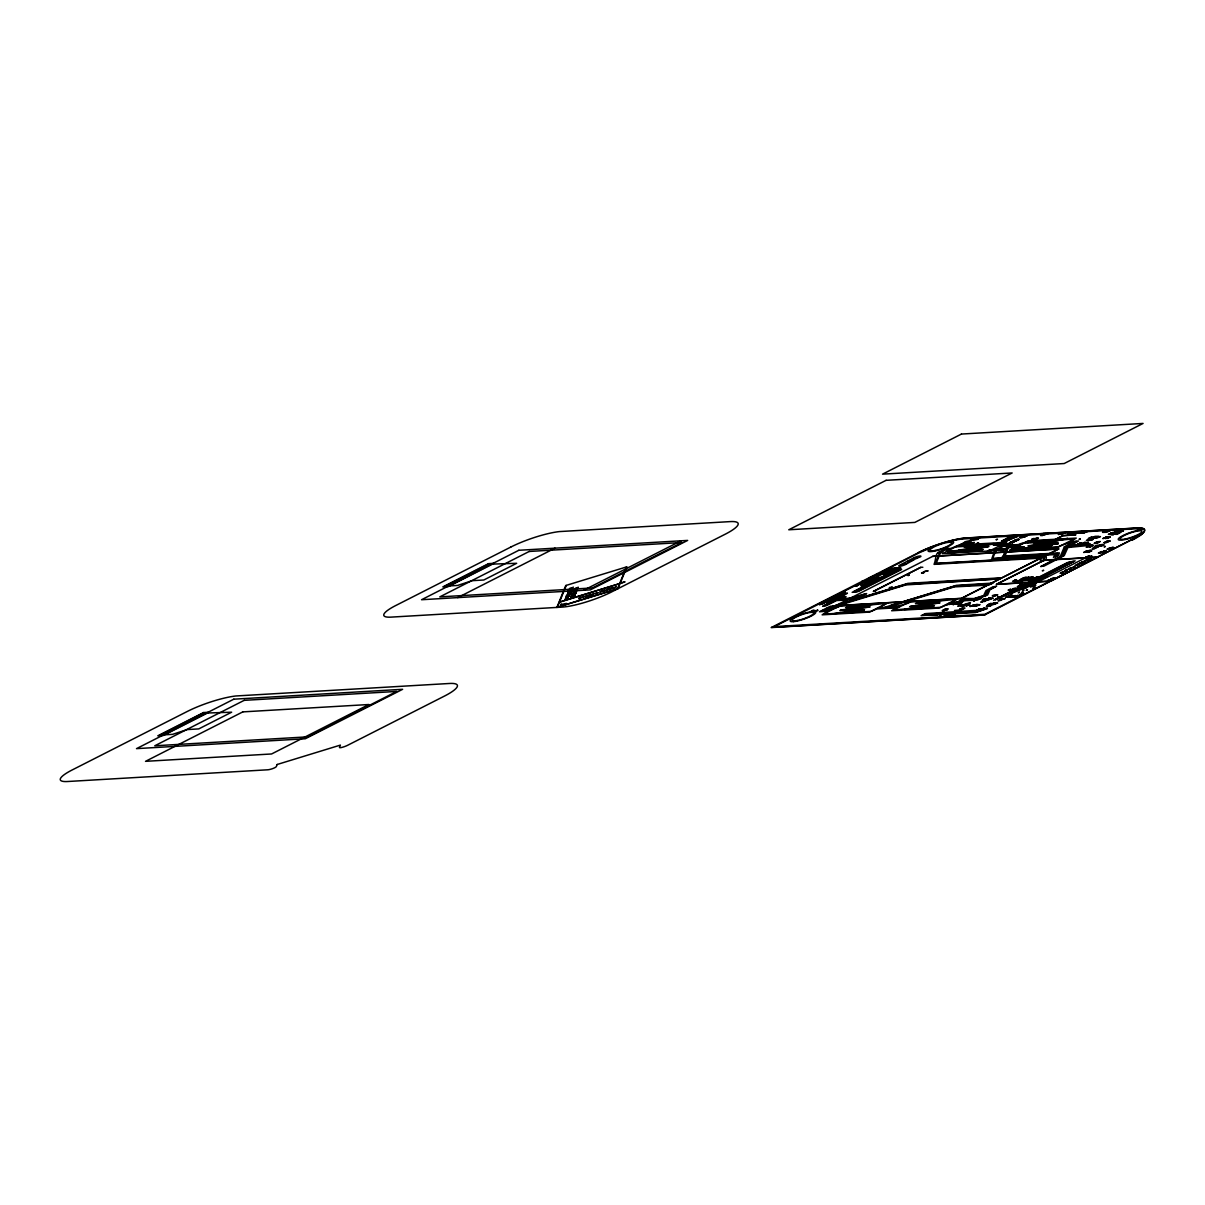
<?xml version="1.0" encoding="UTF-8"?>
<svg xmlns="http://www.w3.org/2000/svg" width="1205" height="1205" viewBox="0 0 1205 1205"><rect width="100%" height="100%" fill="white"/><g stroke="black" fill="none" stroke-linecap="round" stroke-linejoin="round"><path stroke-width="1.5" d="M993.914 596.294C988.311 596.038 999.307 593.402 994.426 595.978L997.725 594.668L993.613 596.159M1000.933 543.335L998.704 543.425M1000.481 600.421C991.655 602.214 1009.549 597.74 1004.232 598.584L1000.858 599.804M1068.699 568.911L1070.537 568.73L1069.498 569.287M962.177 605.949L965.642 604.579L960.641 605.829M962.192 600.12L964.452 599.292M953.155 602.952L949.088 604.488M1016.402 539.855L1013.134 541.09L1014.309 541.03M975.568 598.99L976.743 598.177M954.45 614.731L951.483 615.951L954.616 614.475M990.389 604.594L993.312 603.313L990.254 604.774M1000.225 549.962L999.216 550.098M1004.819 540.126L1003.193 540.382M1011.131 595.993L1009.474 596.49M1013.149 595.918L1012.095 596.008M1046.467 534.192L1044.102 534.839L1048.305 533.393L1046.151 534.131M1030.893 586.489L1032.067 586.428M1119.309 533.017L1117.668 533.484L1118.647 532.987M960.325 609.353L963.141 608.133L961.605 608.359A4.172 0.828 -19 0 0 959.511 609.414L962.629 608.314L960.325 609.097M1085.042 561.5L1081.578 562.404L1085.072 561.364M841.692 597.981L835.065 598.328L842.536 597.514M842.506 597.635L844.359 597.409L833.363 599.201L840.849 598.207M865.567 579.906L867.48 579.545M568.158 597.831L565.371 598.945L567.374 598.011M1002.304 557.011C1014.881 541.723 992.739 554.029 1007.109 547.898L1005.859 548.531L1003.163 556.695L1057.734 553.517L1057.207 556.123L1055.58 556.71M1044.66 557.026L1043.394 560.174L1098.523 556.996M1055.083 554.601L1053.411 557.418L1058.608 555.354M1058.517 555.309L1059.361 552.869L1005.03 555.987L1008.148 547.913M566.23 585.479L557.388 607.2L617.562 588.748L626.389 567.028M570.086 588.266L569.438 588.778L573.46 587.151M567.419 596.114L569.076 595.481L567.028 596.008M568.941 592.408L570.613 591.791L569.212 592.122M567.962 595.873L566.305 596.49L567.058 596.038M570.839 588.838C568.097 589.622 574.589 587.483 569.965 589.155M569.604 593.176L571.26 592.574L570.176 592.875M570.839 590.149L568.76 590.616L571.17 590.345M571.727 589.064L567.947 590.194M914.324 559.542L905.347 564.633A4.775 0.949 -19 0 1 900.361 566.169A4.775 0.949 -19 0 1 898.915 565.582L914.279 557.584A4.775 0.949 -19 0 1 919.279 556.047A4.775 0.949 -19 0 1 920.71 556.65L914.324 559.406M934.523 613.842L931.751 614.942C927.91 616.011 938.68 612.788 933.529 613.932M975.237 598.945L986.097 595.36L988.296 590.104L994.923 586.79L987.528 590.254L985.374 595.436L973.053 599.216L964.045 599.186M990.088 605.015L986.925 606.175L987.904 606.145M1066.666 546.362L1062.735 555.912L1042.491 565.989L1061.982 556.077L1065.838 546.573L1071.034 544.449L1066.651 546.136M1107.44 531.706L1110.528 530.516M576.894 590.736L572.902 592.318L576.879 590.721M571.185 590.36L568.519 591.429L570.944 590.314M993.206 549.872L990.058 551.092L993.251 549.902M1089.516 539.328L1086.368 540.548L1089.621 539.343M587.739 595.526L585.66 596.475M885.208 574.122L892.107 571.11L890.826 571.185C893.764 571.29 901.159 567.073 901.671 569.468L858.608 591.354L852.161 592.348L888.07 573.731L886.519 574.047M962.569 605.347L963.714 604.699L962.358 604.865M1118.104 533.077C1126.344 530.23 1111.793 535.246 1117.035 534.222M577.888 588.296L573.776 590.134M923.753 572.36L922.081 572.887M969.814 542.837C960.807 546.663 971.923 540.909 969.618 543.109M986.564 545.353L988.687 544.555L987.257 544.72M1002.379 549.781C995.661 551.965 1007.651 548.471 1002.545 549.134M1021.81 585.555L1020.168 586.052L1021.177 585.901M1107.5 541.331L1105.859 541.798L1106.838 541.301M1025.078 578.295L1023.09 578.837L1025.44 577.737M1030.049 579.967L1028.061 580.509L1030.411 579.394M594.155 593.568L591.293 595.074M947.326 615.665L945.789 616.132L948.41 614.836L945.292 616.237L948.968 614.866L946.497 615.619M1008.163 547.898C1035.697 540.955 989.591 555.038 1021.238 549.57L1057.433 547.462C1061.108 544.449 1079.213 539.825 1064.316 546.844M949.028 604.473L952.507 602.937M996.851 544.012L998.674 543.847M964.452 598.78L966.289 598.554L959.737 600.572M1002.47 549.239L1003.434 549.194L1002.078 549.646M1001.912 550.444C1006.597 549.013 1004.774 548.832 1004.654 549.299M1016.433 549.254C1021.268 547.582 1018.677 547.898 1019.114 548.094M1080.373 544.208L1084.063 542.657L1081.744 544.118M1106.898 538.379C1112.471 536.617 1108.992 537.023 1109.624 537.234M1114.218 533.243L1116.086 532.971L1112.23 534.418M894.728 568.173L890.992 569.694L894.728 568.127M947.175 609.79L946.03 609.805C952.583 607.441 943.003 610.227 946.271 609.971L945.533 610.348L947.175 609.745M993.462 604.564L997.62 603.012M1023.452 584.802L1019.641 586.263L1023.331 584.862M1089.682 540.262L1087.603 540.623M1086.368 551.333L1085.554 551.468L1087.332 550.926L1083.641 552.447L1085.359 552.236M900.527 567.796L898.674 568.444C900.813 566.139 892.287 572.435 900.647 567.811M900.662 569.483L857.403 591.369L854.194 591.565M935.411 614.143L933.242 615.032M953.019 603.63L952.492 604.262L955.625 602.786M1016.282 540.458L1015.77 541.075L1018.888 539.614M1089.546 551.513L1089.034 552.146L1090.058 551.363M1102.439 545.534L1101.641 545.775M962.584 543.515L964.452 542.913M1088.522 558.713L1091.158 558.427L1089.666 558.894M943.681 610.483C938.469 611.598 952.071 606.16 943.741 610.513M1104.563 537.972L1106.853 537.114L1102.831 538.605L1106.295 537.249M1089.651 558.939L1087.934 559.391M1067.133 562.72L993.583 600.271L1035.2 584.003L1036.677 582.919L1024.25 587.106L1075.161 560.837L1067.178 562.66M1064.331 546.904L1060.295 556.439L1040.683 566.576L1044.765 565.717L1064.256 555.595L1067.871 547.522L1085.675 545.76L1090.239 543.741L1073.535 545.006M824.732 605.573L836.722 599.924L849.947 599.126L864.648 594.411L850.745 598.508L832.7 599.533L831.646 600.06L836.18 599.713L824.732 605.648M843.982 597.575L842.762 597.996L844.133 597.334M864.271 594.592L863.036 594.878L864.286 594.487M907.983 575.478L909.293 575.041M909.188 575.192L908.028 575.553M996.204 539.674L997.514 539.238L996.279 539.765M924.431 614.565L923.361 614.927L976.999 611.839L984.515 608.977L982.18 609.79M1003.298 540.458L1004.609 540.021M996.746 548.998L995.164 549.39L991.805 558.819L1010.076 557.373L992.664 558.518L996.445 549.254L993.613 550.203M1015.288 537.053L1016.96 536.541L1009.278 538.936L1016.583 536.722L1015.288 537.129M1012.983 541.391L1014.294 540.955M993.236 587.317L994.547 586.865L993.251 587.377M998.568 596.626L997.333 597.077L998.553 596.55M1010.694 590.239L1009.444 590.646L1013.706 588.929M1010.859 593.493C1013.872 592.107 1009.203 594.984 1011.221 592.649L1073.414 561.47L1010.935 593.568M1066.139 538.786L1067.449 538.349M1067.344 538.514L1066.214 538.876M1044.087 565.446L1042.837 565.868L1044.117 565.416M1019.445 592.318L1018.24 592.74L1019.475 592.212M1023.256 587.995L1034.914 583.551L1021.599 588.477L1023.271 587.889M1055.535 556.635L1056.875 553.848L1002.319 557.026M1023.858 590.073L1022.608 590.495L1023.873 589.983M1043.545 570.447L1042.28 570.763L1043.575 570.342M1023.03 592.107L1021.765 592.423L1023.045 592.001M1027.443 589.878L1026.178 590.284L1027.458 589.772M1033.242 584.063L1034.538 583.627L1033.272 584.154M1070.266 546.452L1088.492 544.374L1073.655 545.368L1070.281 546.528M1080.283 538.996L1079.017 539.313L1080.313 538.906M1092.574 538.545L1095.646 537.053L1092.649 538.635M1070.477 561.801L995.345 599.638L1070.492 561.696M1105.331 546.528L1104.036 546.859L1105.316 546.452M980.659 548.742L976.668 550.248L980.659 548.727M964.422 542.958L960.762 544.479L962.735 543.5M979.755 537.686L977.255 538.951M1013.902 581.307L1016.719 580.328L1015.438 580.735M1075.372 565.401L1078.716 564.407L1077.632 564.241M962.418 544.208C960.882 546.618 968.986 541.211 965.506 543.199M575.87 593.221L572.194 594.201L573.851 593.493C566.787 595.315 582.602 590.314 573.52 593.463L575.885 593.176M976.216 605.271C970.191 608.269 981.714 603.389 974.815 605.979M968.007 544.449L965.506 545.729M1013.043 541.648L1009.067 543.124L1011.522 541.738M958.472 602.62L956.439 603.886M1034.252 585.314L1030.35 586.85L1032.73 585.404M1091.866 537.114L1088.175 538.59L1089.38 538.379M1091.67 538.996L1088.01 540.518M1105.512 551.393L1102.47 552.809M977.526 549.344L974.604 550.369L977.556 549.299M1014.55 541.15L1017.336 539.72M1019.505 537.264L1023.527 535.758L1021.373 536.436M951.272 604.338L954.074 602.892M1019.43 549.043L1021.283 548.094M1033.95 538.786L1031.616 539.463L1034.116 538.349M1033.83 539.72C1040.397 536.662 1028.934 541.678 1035.08 538.71M989.109 599.683L993.251 598.117L991.836 598.283M1024.16 580.78L1025.997 579.801M1007.621 597.319L1011.643 595.812L1009.082 596.701M1036.39 578.099L1040.216 576.818M1037.385 579.982L1039.764 579.093M1038.454 579.936L1040.322 578.942L1036.556 579.982M1084.395 543.952L1088.522 542.386L1087.106 542.551M1091.429 540.232L1093.266 539.268M1094.426 543.094L1098.448 541.587L1096.279 542.265M1110.618 534.598L1112.622 533.589M1069.136 533.875L1070.688 532.474C1061.741 537.43 1075.463 528.995 1069.694 533.589L1072.812 532.068L1069.121 533.89M888.356 569.829L889.892 568.775M933.152 615.002L936.285 613.496M936.255 613.556L935.17 614.113L937.324 613.556M975.914 606.16L980.072 604.609L978.716 604.729M1016.523 539.524L1019.008 539.238L1015.062 539.93L1015.92 539.961L1009.685 542.807M938.439 612.878L940.698 612.727M954.481 610.468L961.59 609.911M569.935 588.929L569.453 589.381M864.407 580.795L861.816 581.473M1022.668 580.388C1017.065 582.241 1026.223 578.731 1022.653 580.373M1034.975 579.906L1035.803 580.027M843.741 598.252L846.121 596.761L842.235 596.837L844.916 594.863L841 595.089L829.191 601.084L832.489 600.527L831.872 601.084A4.413 0.874 -19 0 1 830.697 601.657L822.608 606.371L826.69 605.513L836.556 600.557L849.103 599.729L862.328 595.707C877.692 589.064 847.22 600.527 843.771 598.313M1005.362 540.277L1007.199 539.659L1003.584 541.12M1090.043 537.641L1091.896 537.069M959.557 602.816L959.662 602.59M1019.551 580.885L1021.81 580.042L1020.304 580.283M963.141 608.54C969.694 606.431 956.303 611.884 963.277 608.555M949.435 551.679C952.824 550.971 943.967 554.496 949.254 551.86M1001.897 543.907L998.915 545.006M995.134 549.826L992.152 550.941M959.993 605.256L957.794 606.281L960.144 605.181M1017.924 580.524L1014.731 581.699L1017.532 580.87M1020.68 585.253L1019.144 585.615M1019.159 595.647L1018.285 595.647M1110.603 547.838L1107.244 549.013L1110.603 547.989M951.408 615.454L950.444 615.394L953.276 614.58L949.269 616.011L951.152 615.725M988.01 599.503L990.344 598.689L988.175 599.774M1083.295 543.771C1089.26 541.572 1079.74 545.534 1084.304 543.109M939.99 615.047L943.304 613.767M567.886 590.164L571.712 589.019M563.759 604.292L566.275 603.494M887.528 573.957C888.04 570.688 862.283 579.485 871.11 578.099L855.46 586.112L857.373 585.931M889.335 587.528L891.76 587.242M946.934 551.348L958.834 550.519L947.386 551.182M1012.441 547.793L1021.298 543.395L1032.7 542.717M1090.465 546.317L1091.414 545.579M1045.157 576.743L1044.464 577.27L1046.256 576.668C1040.322 579.756 1052.311 573.972 1045.187 576.969L1046.136 576.231L1043.41 577.632M1090.45 546.091C1097.695 543.606 1085.509 549.344 1091.549 546.016M1032.233 541.196L1033.86 540.909L1029.763 542.401L1033.363 541.09L1032.248 541.226M1041.798 534.824C1049.209 531.043 1036.707 536.135 1041.858 534.854M1012.034 595.978L1013.676 595.692L1010.393 597.002C1014.731 596.611 1005.166 598.222 1013.164 596.083M1018.15 595.616L1019.776 595.345L1016.493 596.656C1021.976 596.008 1008.314 598.795 1019.264 595.737M1104.503 531.842C1099.322 533.002 1112.215 527.895 1104.533 531.767M571.893 594.698L575.749 593.493L572.029 594.713M570.583 597.921L573.083 597.108M563.699 604.262L566.26 603.464M987.874 606.205L986.398 606.446L990.058 605M591.278 595.044L594.14 593.553M569.378 594.728L566.742 595.752M1040.879 579.244C1043.997 578.023 1037.52 580.674 1040.713 579.424M1000.512 578.445L1001.144 577.782L907.892 583.356L834.116 605.934L830.32 606.266L819.43 611.779L828.407 611.071L822.126 614.836L869.438 612.095L876.803 608.947L896.625 607.787L891.625 610.754L939.282 608.043L948.109 604.127L956.439 603.931M961.545 609.971L958.773 611.266L961.108 610.076M953.004 551.408L948.938 552.839L953.004 551.363M1027.172 577.406L1025.244 577.692M1032.098 579.093L1030.139 579.394M1005.482 540.262L1010.784 539.283L1019.49 535.577L1135.487 528.799L1142.114 529.778L1139.222 530.215A13.511 2.666 -19 0 0 1122.337 535.879A13.511 2.666 -19 0 0 1120.575 540.156A13.511 2.666 -19 0 0 1137.008 535.607L1140.608 534.071A33.77 6.673 -19 0 1 1133.965 538.575L984.862 614.279L774.303 626.615L877.978 574.107A4.835 0.964 -19 0 0 882.075 573.866L882.617 573.761M974.785 599.126L976.412 598.283M990.63 605.769L991.263 605.302L989.531 605.754C996.038 603.419 986.609 606.175 989.772 605.919L989.034 606.296L990.555 605.799M976.848 538.439L975.899 538.59M973.128 550.113L975.749 548.983M1027.82 542.506L1031.119 541.226L1027.865 542.551M954.782 604.157L957.463 602.997M1043.65 560.43L996.249 584.425L1051.106 581.126M1027.925 579.65C1021.268 582.361 1030.561 577.993 1027.925 579.605M1030.832 578.34C1024.099 579.5 1040.126 574.906 1029.898 578.325L1030.878 578.28M1025.907 587.95L1023.904 588.176L1025.952 587.874M1045.307 544.555L1062.855 535.577L1075.96 534.779L1062.765 535.788L1046.061 544.268L1058.336 543.771L1045.232 544.539M929.04 615.273L932.715 613.707L930.697 615.002M975.071 598.915L979.966 598.78L960.897 600.783L965.491 598.749L964.512 598.795M1031.209 580.027C1035.035 577.632 1023.015 584.003 1032.79 579.379M1004.503 540.186C1002.771 541.15 1007.546 538.846 1003.464 540.247M1043.425 560.446C1040.276 561.168 1045.142 560.897 1043.801 557.343L935.261 563.669L939.659 552.959L938.108 553.05L941.271 551.438L943.199 551.333L940.503 552.703L936.164 563.337L1044.645 557.011M569.604 592.077L567.811 592.77L569.197 592.423M943.425 613.526L944.494 612.848L941.768 614.369M961.545 602.846L962.614 602.184L958.156 604.338L961.424 603.102M853.803 591.67L897.228 569.649L900.647 569.453M1093.492 537.475C1083.22 540.714 1103.705 534.523 1093.281 537.822M1041.964 577.3L1044.283 576.517L1042.792 576.879M1039.734 577.436L1042.039 576.653L1038.891 577.782L1040.472 577.647A4.172 0.828 -19 0 0 1042.476 576.623L1040.563 577.014M1014.233 589.381L1011.778 590.209L1015.243 588.838L1012.275 590.058L1013.661 589.682M1080.734 531.676L1076.005 533.423L1079.439 531.676M1083.325 531.526L1080.057 532.474L1082.03 531.526M987.302 608.51L975.598 612.532L921.102 615.619L925.666 613.586L983.702 609.881M1077.662 564.211L1079.635 564.302L1075.463 565.416M878.581 574.424L879.62 573.866L876.125 574.634M880.192 574.333L881.247 573.761L879.936 574.348M884.003 574.107L885.042 573.55L883.747 574.122M885.63 574.017L886.473 573.475M975.839 599.909L973.55 601.129L976.412 599.668L971.14 600.226M457.689 597.62L555.008 548.17M583.762 590.239L681.081 540.789M885.705 569.845L890.766 568.399L888.371 569.86M892.98 568.338L889.787 569.694M881.789 574.378L874.951 577.737L869.649 578.038M895.119 568.158L896.415 568.037L892.935 569.423M812.818 610.513L810.393 611.748M897.092 568.173L896.113 568.67L897.71 568.127M843.38 595.918L838.484 596.596L843.169 595.842M978.008 537.912L974.725 539.192M873.851 591.248L920.801 567.389M969.151 542.807L968.172 543.304L969.166 543.169M976.939 538.981L979.77 537.641M951.724 552.568L954.571 551.227L952.055 552.538M965.19 545.745L968.037 544.404M849.766 605.588L875.538 604.021L846.889 607.034L845.564 607.712L869.347 607.154L841.361 609.851L839.84 610.634L863.608 610.061L834.583 613.511L870.838 611.387L876.833 608.344L899.337 607.019L893.312 610.092L932.926 606.281L909.67 606.582L939.192 603.102L915.408 603.66L916.734 602.982L945.383 599.97L909.082 602.063L899.999 606.687L877.496 607.998L886.609 603.374L847.266 607.169L870.251 606.883L840.759 610.348L864.542 609.79L863.157 610.483L834.146 613.511L823.467 614.143L831.028 610.302L821.162 611.251L824.325 609.655L831.691 609.956L839.252 606.115L849.902 605.513M922.879 572.842C927.79 570.778 917.08 573.896 923.738 572.962M1004.94 540.006L1009.67 537.972L1001.46 541.286L1006.115 539.961M1012.652 542.581L1011.914 542.958L1012.968 542.566M1013.043 542.37L1014.143 541.934L1011.793 542.627L1014.294 541.527M1014.806 548.32L1012.441 549.435L1016.523 547.989L1014.987 548.139M1032.474 539.403L1031.736 539.78L1032.79 539.388M1032.866 539.207L1033.935 538.756M1016.839 548.2L1014.49 549.314L1018.556 547.868L1017.02 548.019M1042.822 534.884C1051.076 531.812 1040.879 534.884 1044.66 533.951M962.75 598.9L960.31 600.135M967.841 603.961L970.462 602.726L964.798 604.142M953.11 614.143L955.731 612.893L949.796 614.475M1115.137 532.429L1114.414 532.791L1118.225 531.616L1110.167 533.8L1115.077 532.128M1104.684 537.792L1105.678 537.294M1097.363 542.777L1100.195 541.437L1097.68 542.747M983.883 601.415C992.543 598.328 981.729 601.385 985.72 600.482M1020.123 585.118L1017.698 586.353M1089.817 551.318C1095.511 548.486 1080.885 555.294 1091.881 550.806M1032.971 586.519L1035.818 585.178L1033.288 586.504M1070.025 569.197L1071.034 568.549L1067.51 569.513M967.63 604.579L964.015 605.829L966.139 604.94M961.816 605.784C956.604 607.2 966.546 603.585 961.454 605.482M993.372 603.72C988.04 606.552 998.794 601.536 992.694 604.609M983.19 609.128L978.053 611.191L922.864 614.987L924.536 614.399M866.772 580.042L868.037 579.274M812.697 610.438L813.993 610.332L811.839 611.01M813.285 610.83L811.447 611.221M964.979 544.66L966.064 544.57L962.87 545.88M892.318 586.971L891.143 587.709M993.718 545.323L995.149 544.449M1004.819 540.277L1002.997 540.668M1001.219 543.696L1002.515 543.591L1000.361 544.283M1001.807 544.088L999.969 544.479M989.004 551.122L991.715 549.721L989.35 550.564C992.619 548.034 983.37 553.487 989.32 550.324L988.642 550.866L990.42 550.263M1022.894 536.21L1020.981 536.647M994.471 549.631L996.761 548.893M1030.531 541.135L1031.631 541.06L1028.422 542.34M962.614 598.825L963.925 598.719L957.252 602.078M1096.701 538.048L1100.436 536.602L1099.02 536.722M1113.209 533.182L1110.528 534.237L1111.387 534.192M959.873 605.166L961.876 604.835L960.325 604.985M1014.67 580.072L1016.086 579.906L1012.562 581.292M1097.815 542.039L1095.887 542.476M961.982 605.015L960.777 605.618M1102.906 544.991L1100.587 546.302M989.019 598.84L988.1 599.744M1020.002 585.043L1021.298 584.937L1018.752 585.826M1008.6 590.465L1010.197 589.531M1074.092 566.757L1075.854 565.732M571.095 592.092L570.959 592.318M1111.507 534.915L1113.375 534.945M980.644 602.154L982.512 602.184M816.101 611.221C819.957 609.896 816.056 609.971 817.608 610.242L814.173 611.553L815.649 611.281M955.731 551.634L952.854 553.08L942.159 553.713L957.945 545.699L994.246 543.591M1001.762 541.271L1007.47 537.867L1017.321 535.728L961.726 539.057A33.755 6.673 -19 0 0 951.152 541.075L949.525 541.602L952.176 541.512A13.511 2.666 -19 0 1 946.814 547.085L942.024 548.983A13.511 2.666 -19 0 1 929.507 551.604A13.511 2.666 -19 0 1 930.983 548.004L933.378 546.724L919.52 552.613L881.909 571.773L883.175 571.471M995.044 550.007L993.206 550.399M1088.627 547.01L1091.338 545.549M1039.689 577.09L1037.851 577.481M1035.381 579.349L1037.58 579.108L1035.652 579.936M1013.872 590.134L1017.487 588.718L1014.926 589.591M1012.11 594.095L1010.664 594.984M996.189 603.163L997.559 602.997M984.831 614.987L771.17 627.579L918.496 552.658A35.698 7.064 -19 0 1 930.124 547.462A35.578 7.034 -19 0 1 947.567 541.617A35.608 7.034 -19 0 1 965.928 538.108L1136.872 528.106A35.578 7.034 -19 0 1 1140.367 535.171L984.711 614.912L771.667 627.368M961.259 600.165L965.446 598.478L973.941 598.554L983.641 595.571L986.006 590.571L992.589 587.016L996.671 586.157L989.908 589.802L987.633 595.014L975.899 599.322L980.011 597.831L978.656 597.981M986.006 608.57L987.422 608.405M970.402 539.78C996.836 537.355 946.106 543.003 972.104 542.627C967.193 544.841 969.227 543.771 971.215 542.506M857.403 591.459L853.833 591.7M567.886 593.116L570.176 592.514M896.987 569.724L900.271 569.588M932.58 556.333L1058.894 548.893L961.394 598.463L835.246 605.844L932.655 556.394L1058.517 549.028L961.47 598.343L835.607 605.708M1104.337 544.946L1102.198 545.488M577.165 588.326L573.942 589.652L574.74 589.606M573.746 590.194L577.541 588.974M567.856 597.228C570.251 595.601 564.03 598.629 566.681 597.228M576.773 588.552L575.101 589.501M576.472 589.712L577.075 589.215L576.111 589.817M569.694 593.99L566.877 595.104L567.781 594.893M567.977 594.833L570.808 593.734L569.89 593.929M956.198 603.012L953.065 604.714L958.382 602.259L951.558 602.395L957.794 598.629M572.511 597.093C579.68 594.381 565.552 599.021 573.264 596.656C565.205 599.789 583.431 593.869 570.718 597.936M974.74 549.977L973.173 550.113M999.668 578.867L905.859 584.922L830.802 607.892C819.536 612.501 840.503 607.275 840.638 605.422M998.599 543.877L994.758 545.338L998.086 543.967L996.912 544.042M1013.556 589.004L1009.73 590.39L1010.709 590.134M941.482 614.595L940.126 615.062M888.236 568.911L886.684 569.332M999.472 550.007C995.978 551.83 1005.075 547.853 1000.24 549.706M938.394 613.556L935.005 615.378L938.906 613.27M1016.568 589.17L1015.318 589.396M863.172 580.931L864.09 580.75L862.403 581.307M995.722 543.937L993.176 544.991L994.08 544.991M1021.84 547.582L1019.355 548.621L1020.198 548.637M938.891 614.55L943.169 613.225M1010.679 589.049L1008.148 590.119L1009.76 589.893M944.283 610.905L942.28 610.905M967.284 546.242L955.746 546.919M984.229 546.196L982.226 546.181M1042.596 535.562L1040.593 535.562M1096.249 543.44L1094.261 543.44M1106.024 542.868L1104.021 542.868M978.159 604.428L976.171 604.428M1093.417 538.846L1090.887 539.915L1091.775 539.9M956.409 602.801L957.508 602.47L956.152 602.395M565.732 598.418L568.323 597.319M580.283 598.087L579.424 598.358M588.688 595.044C596.189 591.911 583.747 598.584 590.073 594.909M941.376 613.631L941.451 613.3M951.272 552.583L952.176 552.703M1034.131 577.782L1032.745 577.707M1043.349 535.005L1042.37 534.899M976.487 538.996L977.752 538.936M875.583 591.309L873.309 591.459L920.68 567.314L922.849 567.269M984.41 601.536L983.431 601.431M1025.636 577.557L1027.172 577.361M1030.591 579.213L1032.143 579.033M1084.304 531.571C1089.44 531.013 1074.212 535.412 1085.027 531.721A3.841 0.753 -19 0 1 1083.054 532.715L1081.97 532.791A3.841 0.753 -19 0 1 1083.943 531.782M988.582 544.193L989.802 543.982L988.13 544.524M1076.773 531.827L1073.158 533.634L1077.812 531.767M568.368 596.204L566.019 597.168L568.85 595.978M883.762 574.213L890.902 570.583L887.272 571.321A4.835 0.964 -19 0 0 883.009 571.562M962.614 599.307L961.756 599.397M939.343 613.676L938.559 613.872L940.352 613.27L936.677 614.761L937.836 614.58M569.709 592.905L567.495 593.613L570.206 592.664M568.82 596.189L569.965 595.782L568.444 596.475M559.481 602.063L619.656 583.612L559.436 602.184M585.72 596.355L587.212 595.707L585.058 597.002L587.709 595.511M603.524 590.887L605.031 590.239L603.66 590.571C601.31 591.61 608.525 589.531 603.479 591.022M1015.996 540.533L1018.873 539.569M814.746 610.589C816.086 609.594 811.688 612.245 813.239 611.492M1107.35 530.893L1106.536 531.028L1108.359 530.486L1104.624 532.008L1105.829 531.812M1090.691 539.358L1089.862 539.554L1091.7 538.951M1103.825 552.251L1106.717 551.318L1103.75 552.809M952.733 603.72L955.61 602.756M971.682 542.28L965.235 542.521M977.752 548.456L979.635 548.486M1036.119 537.837L1038.002 537.867M1102.56 532.399L1106.567 532.294M1094.773 536.346L1098.779 536.255M1084.455 542.22L1085.675 542.28M1107.244 549.284L1109.112 549.314M1017.306 586.684L1019.189 586.715M986.564 606.612L987.799 606.672M1035.216 539.629L1038.424 538.274M569.408 594.668L566.245 595.722M1113.254 532.279L1108.359 534.387L1115.393 533.167M1073.053 545.157L1068.007 546.814L1078.565 540.985L1069.709 541.828L1076.291 538.078L1028.633 540.789L1020.289 544.464L1014.309 544.826L1001.28 545.594L1006.657 542.25L970.161 544.389C960.234 541.105 950.308 551.272 947.266 548.049C944.63 548.787 942.687 550.76 940.126 551.529C934.749 552.854 936.421 558.819 934.056 564.362L1041.903 558.051C1036.225 564.708 1048.983 560.295 1045.88 556.333L1008.962 558.487L1011.959 557.087L1055.068 554.571M1097.845 546.754L1094.908 548.215L1098.478 546.889M1114.941 531.767C1128.693 528.061 1112.23 535.924 1114.73 533.393M1131.977 540.217L1132.188 540.141A35.909 7.094 -19 0 0 1143.846 532.233L1144.584 531.013A35.909 7.094 -19 0 0 1137.143 527.986L966.184 537.972A35.939 7.109 -19 0 0 918.285 552.658M1032.519 586.549L1033.348 586.669M964.738 545.775L966.003 545.699M1096.912 542.792L1097.74 542.928M1089.019 559.497L1086.82 559.632L1088.522 558.728M978.129 605.437L977.511 605.482M1103.599 551.468L1100.978 552.809C1101.144 553.17 1100.843 552.764 1104.141 551.438M950.218 614.912L947.431 616.117L950.549 614.716M957.252 602.952L958.472 602.59M978.776 598.057L981.729 598.147L977.165 600.18L963.789 600.693L955.64 604.308M1108.871 530.908L1109.669 530.908L1107.395 531.616M1118.421 533.152L1119.822 532.806L1117.095 534.252M1095.285 538.183L1097.529 537.129L1095.3 538.213M576.969 588.492L577.873 588.281M910.483 601.37C910.769 604.157 883.175 609.143 895.029 605.046L954.24 586.895L988.612 585.088L993.176 583.054L956.363 585.329L898.327 603.087C894.351 603.675 866.651 614.716 887.949 602.681M987.513 546.995L958.532 550.203L982.316 549.631M954.33 552.342L981.789 549.902M1004.684 540.985L1003.524 541.226M963.669 543.967L964.738 543.726M1098.282 537.249L1097.891 537.445M993.191 544.133L964.256 547.281L988.04 546.724M1108.118 538.153L1106.958 538.394M950.384 549.54L946.603 549.751L948.983 548.395L947.055 548.501L943.907 550.113L949.721 549.872M1086.368 543.063L1085.976 543.274M973.791 549.902L974.935 549.842M1012.938 547.642L1024.386 546.995L1012.456 547.808M955.053 551.98L954.42 552.011C960.867 549.691 951.604 552.357 954.646 552.176M999.367 549.42L994.185 550.881L1000.165 549.209L995.963 550.67L998.734 549.736M1003.132 550.203L1001.927 550.459M893.101 568.233L891.896 568.474M893.914 568.911L894.908 568.685M888.055 569.543L889.124 569.302M1085.102 557.945L1043.756 560.355L996.806 584.214L1038.153 581.789L1085.419 557.915L1097.921 557.192L1050.971 581.051L1038.469 581.774M875.207 577.722L880.614 577.466L860.882 585.796L876.532 577.782L872.992 577.993L855.896 585.946L872.736 578.008M863.533 581.247L864.437 581.217L861.846 581.518M1039.222 576.773L1038.243 577.27M1013.541 580.795L1014.535 580.569M991.097 598.81L990.706 599.006M995.451 603.69L995.059 603.886M985.268 609.082L984.877 609.293M1013.902 581.322L1015.288 580.915M828.483 601.958L826.75 602.651L828.483 601.958M845.639 593.854L847.356 593.297L845.639 593.854M984.997 608.118L983.099 608.344L984.997 608.148M1085.75 557.147L1089.32 555.987L1085.75 557.147M879.786 573.49L885.479 571.637L879.786 573.49M990.751 597.861L988.913 598.117L990.751 597.861M996.008 602.666L993.523 602.952L996.008 602.696M1002.048 548.23L997.861 548.621L1002.048 548.26M1004.503 541.482L1002.018 541.768L1004.503 541.512M1010.513 543.937L1004.94 544.389L1010.513 543.967M1015.966 588.371L1013.42 588.643L1015.966 588.371M1022.578 537.415L1020.093 537.701L1022.578 537.415M1091.323 550.324L1088.838 550.61L1091.323 550.354M1092.905 545.127L1090.42 545.413L1092.905 545.127M1094.893 548.501L1092.408 548.787L1094.893 548.501M1102.68 544.555L1100.195 544.841L1102.68 544.555M1105.889 550.971L1103.403 551.257L1105.889 550.971M1110.151 536.602L1107.621 536.873L1110.151 536.632M1027.278 578.52C1030.847 578.746 1030.908 576.186 1030.682 577.27L1027.278 578.52M1096.46 546.498L1099.924 545.142L1096.46 546.498M1029.115 577.255L1025.169 578.777L1029.115 577.255M1067.51 569.875L1066.455 570.552C1068.549 570.959 1062.433 570.492 1067.51 569.875M1081.412 562.81C1087.272 562.374 1074.001 565.04 1081.412 562.81M1075.357 531.992L1070.974 533.725L1075.327 532.083M945.564 615.695C939.719 618.044 949.751 613.3 945.564 615.695M1033.649 579.726C1028.618 581.473 1037.189 578.084 1033.649 579.726M982.437 599.97L985.901 598.614L982.437 599.97M996.821 545.082L1000.286 543.726L996.821 545.082M1005.949 540.955L1009.413 539.584L1005.949 540.955M1014.173 596.821L1017.638 595.466L1014.173 596.821M1077.722 544.238L1081.186 542.868L1077.722 544.238M1086.127 552.206L1089.591 550.851L1086.127 552.206M1098.493 546.377L1101.957 545.021L1098.493 546.377M1114.128 534.297L1117.592 532.926L1114.128 534.297M898.282 567.992L894.291 569.453L898.282 567.992M969.709 604.353L966.229 605.784L969.709 604.353M1027.594 535.517L1024.31 536.827C1024.039 538.575 1025.786 535.276 1027.594 535.517M1051.814 579.289L1048.064 580.298L1051.814 579.289M1062.449 572.014L1065.898 571.155L1062.449 572.014M1096.671 546.889L1092.679 548.411L1096.671 546.889M1108.028 541.12L1104.081 542.642L1108.028 541.12M1110.061 541L1106.762 542.31C1106.491 543.033 1108.389 540.925 1110.061 541M974.981 599.382L977.873 597.951L976.246 598.222A4.172 0.828 -19 0 0 974.258 599.246L974.981 599.382M954.978 614.52L951.995 615.77L954.978 614.52M972.299 606.266L975.764 604.91L972.299 606.266M976.607 610.257L980.087 608.887L976.607 610.257M1061.244 534.207L1065.928 532.595L1061.244 534.207M1078.957 533.077L1081.834 532.188L1078.957 533.077M1058.442 534.463L1063.232 532.731L1058.442 534.463M1041.135 577.647L1044.78 576.336L1043.153 576.608A4.172 0.828 -19 0 0 1041.165 577.632L1041.165 577.632M962.675 605.799L965.13 604.759L962.675 605.799M972.797 606.115L975.267 605.091L972.917 606.025M979.575 609.082L977.119 610.107L979.575 609.082M969.212 604.533L966.726 605.603L969.212 604.533M1006.446 540.804L1008.916 539.765L1006.446 540.804M985.404 598.795L982.979 599.894L985.404 598.795M1014.67 596.686L1017.14 595.647L1014.67 596.686M1080.674 543.048L1078.219 544.088L1080.674 543.048M1091.143 538.198L1093.598 537.174L1091.143 538.198M1086.624 552.071L1089.079 551.031L1086.624 552.071M1096.957 546.347L1099.427 545.323L1096.957 546.347M1084.364 560.867L1087.844 559.964L1084.364 560.867M606.281 589.953L609.022 589.109L606.281 589.953M609.805 588.884L612.562 588.025L609.805 588.884M974.197 542.401L970.552 543.711L974.107 542.521M985.72 544.283L982.075 545.594L985.63 544.419M985.088 600.226L981.397 601.672L985.057 600.301M1002.771 598.569L999.096 600L1002.756 598.554M1005.964 597.243L1009.609 595.948L1005.964 597.243M581.925 597.319L584.41 596.46L581.955 597.288M1050.865 578.867L1054.782 577.873L1050.865 578.867M1069.965 568.188L1073.881 567.224L1069.965 568.188M565.115 599.367L567.856 598.554L565.115 599.367M568.158 591.911L570.884 591.083L568.173 591.881M571.11 596.626L574.484 595.406A4.172 0.828 -19 0 0 571.818 596.204L571.125 596.596M571.471 595.722L571.983 595.903A4.172 0.828 -19 0 0 574.559 595.119L575.342 594.532L571.501 595.707M616.373 586.609L613.315 588.341L616.373 586.609M578.249 587.392L574.258 589.019L578.234 587.377M1077.601 531.962L1075.131 532.715L1077.601 531.962M573.369 591.083L577.285 589.772L573.384 591.053M579.108 598.042C577.361 600.406 583.657 596.942 579.289 598.674L581.202 597.409L579.183 597.981M839.147 595.21L836.556 595.873L842.807 593.794L839.252 595.089M1082.105 562.133L1084.575 561.56L1082.105 562.133M1087.332 560.159L1084.831 560.822L1087.332 560.159M560.822 604.398C563.277 604.82 563.247 603.78 560.852 604.383M832.309 598.689L829.718 599.352L832.309 598.689M1123.391 530.803L1121.253 531.616L1123.391 530.803M277.18 764.482L276.322 766.576A4.579 0.904 -19 0 1 271.682 768.941A6.115 1.205 -19 0 1 267.631 769.799L67.51 781.518A34.207 6.763 -19 0 1 73.385 769.347L187.317 711.447A38.424 7.592 -19 0 1 235.834 695.978L449.525 683.476A37.34 7.381 -19 0 1 443.741 696.445L347.718 745.247A6.477 1.28 -19 0 1 342.792 747.16A3.901 0.768 -19 0 1 339.479 747.356L340.397 745.097L277.18 764.482M565.748 585.57L556.861 607.425L617.939 588.733L626.931 566.802L565.823 585.51M571.607 596.49L574.469 595.601L571.607 596.49M571.968 595.586L574.83 594.713L571.968 595.586M574.002 592.273L574.032 592.242M573.972 594.125L575.237 593.734L573.972 594.125M606.778 589.817L608.525 589.275L606.778 589.817M610.302 588.733L612.05 588.191L610.302 588.733M621.238 582.994L624.793 581.91L621.238 582.994M945.97 609.233L944.313 609.73L945.955 609.278M829.492 600.256L824.762 602.53L829.492 600.256M832.806 597.77L836.33 596.776L832.806 597.77M997.318 544.946L999.773 543.907L997.318 544.946M1028.603 577.436L1026.946 577.933L1028.603 577.436M1067.012 570.07L1065.325 570.613L1067.012 570.07M1080.915 563.006L1079.228 563.548L1080.915 563.006M1096.158 547.07L1094.502 547.567L1096.158 547.07M1098.99 546.242L1101.46 545.202L1098.99 546.242M1058.788 534.357L1061.68 532.821L1058.788 534.357M843.575 592.77L845.202 592.017L843.575 592.77M900.707 565.07L905.964 563.563L900.707 565.07M907.275 561.741L912.531 560.22L907.275 561.741M913.857 558.397L919.114 556.891L913.857 558.397M989.441 584.259L991.414 583.702L955.565 585.931L891.173 605.467L955.128 586.233L989.486 584.229M997.409 578.987L999.382 578.43L907.079 583.958L826.946 608.314L906.657 584.274L997.409 578.987M890.585 572.224C902.455 568.85 883.28 571.426 893.824 570.583L890.585 572.224M1033.137 588.462L1035.562 587.317L1033.197 588.432M842.4 594.321L845.789 593.297L842.4 594.321M927.88 570.884L924.521 571.516L927.865 570.899M985.057 599.909L988.778 598.403L985.163 599.849M1021.132 578.972L1025.259 577.421L1021.132 578.972M1020.409 580.072L1017.547 581.172L1020.394 580.057M1111.793 547.567L1113.013 547.552C1102.741 551.092 1118.978 546.362 1111.838 547.537M985.359 545.443C979.605 547.025 992.001 541.798 985.344 545.458M979.228 610.197L982.949 608.691L979.349 610.122M1013.42 596.852C1007.681 598.433 1019.972 593.252 1013.36 596.837M1095.707 546.528C1089.938 548.139 1102.319 542.883 1095.676 546.543M1106.597 538.258C1100.963 539.825 1113.119 534.659 1106.536 538.243M1099.924 552.884C1094.23 554.466 1106.476 549.299 1099.909 552.869M1087.934 531.194L1083.506 533.062L1087.904 531.179M1035.08 578.144L1038.71 576.653L1035.08 578.144M949.028 603.585C942.069 607.034 955.595 601.581 949.028 603.585M1034.267 578.189L1037.038 577.075L1034.267 578.189M839.207 598.689L840.488 598.283L839.237 598.659M977.315 543.154L978.611 542.822L977.36 543.124M1008.419 557.855L1009.7 557.448L1008.525 557.975M989.757 584.184L991.052 583.853L989.787 584.154M978.324 599.277L979.605 598.855L978.4 599.216M997.725 578.912L999.02 578.566L997.77 578.882M980.614 610.558L981.894 610.137L980.644 610.528M995.722 599.457L997.017 599.036L995.767 599.427M1086.835 544.856L1088.115 544.449L1086.835 544.856M1071.757 561.967L1073.053 561.62L1071.787 561.937M1110.498 533.559L1111.793 533.152L1110.543 533.529M1090.63 556.349L1091.911 555.942L1090.721 556.288M1089.892 545.654L1086.202 547.206L1089.892 545.639M1022.473 580.78L1025.259 579.831L1022.473 580.78M956.8 603.991L961.53 602.425L956.921 603.916M601.913 591.037C597.499 592.092 600.723 593.206 602.018 590.962M1025.289 535.623L1021.599 537.174L1025.244 535.653M991.097 603.404L987.407 604.955L991.097 603.389M1023.738 593.357L1019.716 594.622L1023.708 593.327M1061.59 572.495L1060.445 573.098L1062.208 572.601L1061.469 573.038C1068.037 571.14 1056.589 574.74 1061.56 572.526M824.386 603.148L819.566 604.624L824.386 603.148M973.55 605L969.874 606.552L973.55 604.985M941.301 614.128L939.99 614.625L941.301 614.113M959.421 603.449L958.02 603.901L959.421 603.434M598.011 592.724L594.984 593.613L597.966 592.755M1031.585 577.27L1032.625 577.165L1031.646 577.24M1021.298 580.207L1020.289 580.433L1021.298 580.207M1037.068 579.289L1036.059 579.5L1037.068 579.289M510.815 547.055L396.882 604.955A34.207 6.763 -19 0 0 391.007 617.126L561.967 607.124A37.355 7.381 -19 0 0 610.574 592.453L724.506 534.568A37.34 7.381 -19 0 0 730.29 521.599L559.331 531.586A38.424 7.592 -19 0 0 510.815 547.055M488.582 563.639L442.822 586.895L448.381 586.564L494.14 563.307L488.582 563.639M488.341 564.241L445.202 586.157L457.599 585.434L472.27 580.674L483.808 579.997L516.674 563.292L488.341 564.241M518.843 550.278L421.539 599.729L590.345 589.863L687.663 540.412L518.843 550.278M203.555 712.547L157.795 735.803L163.353 735.472L209.113 712.215L203.555 712.547M203.314 713.149L160.175 735.065L172.571 734.342L187.227 729.582L198.765 728.905L231.646 712.2L203.314 713.149M233.815 699.186L136.496 748.636L305.317 738.755L402.636 689.305L233.815 699.186M529.221 551.453L439.795 596.882L592.378 587.965L681.789 542.521L529.221 551.453M244.193 700.346L154.767 745.79L307.335 736.873L396.761 691.429L244.193 700.346M242.823 711.884L145.519 761.334L271.592 753.969L368.896 704.518L242.823 711.884M961.439 434.056L882.542 474.152L1064.181 463.533L1143.078 423.437L961.439 434.056M886.082 480.328L788.763 529.778L914.836 522.413L1012.155 472.963L886.082 480.328M837.837 596.927L836.782 597.454L841.467 596.716L837.837 596.927M954.33 552.538L953.291 553.08L989.531 550.971L997.951 546.693L1019.49 545.428L1011.462 549.51L1051.076 545.699L1027.82 546.001L1057.342 542.521L1033.559 543.078L1034.884 542.416L1063.533 539.388L1027.232 541.497L1020.153 545.097L998.614 546.347L1005.316 542.943L965.958 546.754L988.943 546.468L959.451 549.917L983.235 549.36L981.849 550.067L954.33 552.538M1023.632 548.335L1022.578 548.878L1058.818 546.769L1066.38 542.913L1073.67 543.124L1076.818 541.512L1067.043 542.581L1074.604 538.74L1035.261 542.551L1058.231 542.25L1028.754 545.714L1052.537 545.157L1051.137 545.865L1023.632 548.335M905.482 608.917L904.428 609.459L940.668 607.335L948.23 603.494L957.026 603.615L960.189 602.003L948.892 603.163L956.454 599.322L917.11 603.133L940.081 602.831L910.603 606.296L934.387 605.738L932.986 606.446L905.482 608.917M981.774 610.031L981.774 610.031M793.568 621.629A13.511 2.666 -19 0 0 815.213 613.42A13.511 2.666 -19 0 0 800.135 614.806A13.511 2.666 -19 0 0 793.568 621.629M797.379 620.515A11.478 2.274 -19 0 0 813.842 613.074A11.478 2.274 -19 0 0 797.68 616.267A11.478 2.274 -19 0 0 797.379 620.515M935.246 550.459A11.493 2.274 -19 0 0 951.724 543.018A11.493 2.274 -19 0 0 935.547 546.211A11.493 2.274 -19 0 0 935.246 550.459M1125.44 538.981A11.493 2.274 -19 0 0 1141.918 531.541A11.493 2.274 -19 0 0 1125.741 534.734A11.493 2.274 -19 0 0 1125.44 538.981"/></g></svg>
